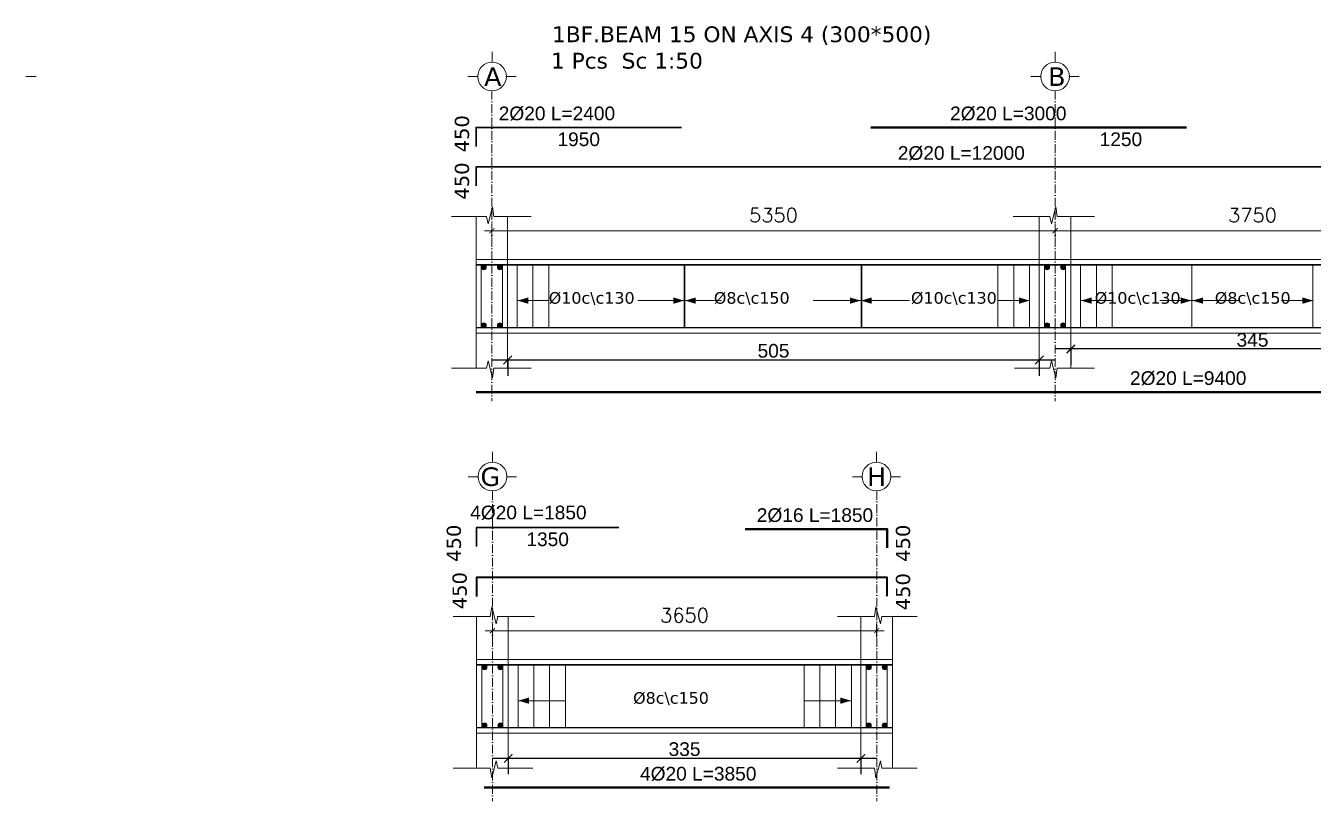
# Model space of a CAD drawing. Header units: inches. Extents: x -26151 to 62940, y -10194 to 246332.
# Drawn here: x -2032 to -809, y 126627 to 127363 of the extents above; entities that cross this region are included whole.
import ezdxf

# ---------------------------------------------------------------- set-up
doc = ezdxf.new("R2010")
doc.units = ezdxf.units.IN
doc.header["$LTSCALE"] = 0.7
doc.header["$MEASUREMENT"] = 0
doc.linetypes.add('ACAD_ISO10W100', pattern=[18, 12, -3, 0, -3])
doc.layers.get('0').update_dxf_attribs({"lineweight": 13})
doc.layers.get('Defpoints').update_dxf_attribs({"lineweight": 5})
for name, color, linetype, lineweight in [('axis', 254, 'ACAD_ISO10W100', 9), ('BEAM FRAME', 5, 'Continuous', 18), ('COLUMN', 4, 'Continuous', 20), ('elevline', 30, 'Continuous', 20), ('FRAME 070', 5, 'Continuous', 60), ('hach', 9, 'Continuous', 9), ('hatch', 9, 'Continuous', 9), ('renforcment', 141, 'Continuous', 40), ('tex', 3, 'Continuous', 25), ('TEXT', 3, 'Continuous', 25), ('top rein. extension', 50, 'Continuous', 20), ('top renforcment', 7, 'Continuous', 40)]:
    doc.layers.add(name, color=color, linetype=linetype, lineweight=lineweight)
doc.styles.add('100', font='romans.shx', dxfattribs={"height": 13.5})
doc.styles.add('romanc', font='verdana.ttf', dxfattribs={"height": 250})
doc.styles.get("Standard").update_dxf_attribs({"font": 'arial.ttf', "height": 13})
doc.dimstyles.new('100', dxfattribs={"dimtxt": 13.5, "dimasz": 5, "dimexe": 7, "dimexo": 7, "dimgap": 8, "dimtad": 1, "dimdec": 0, "dimlfac": 10, "dimzin": 4, "dimdsep": 46, "dimtxsty": '100', "dimblk": 'ARCHTICK', "dimcen": 0.09, "dimdle": 7, "dimclrd": 1, "dimclre": 8, "dimclrt": 2, "dimadec": 0, "dimazin": 1, "dimtfac": 1, "dimtdec": 0, "dimtix": 1, "dimtofl": 0, "dimtmove": 0, "dimatfit": 3, "dimldrblk": 'ARCHTICK', "dimfxl": 0, "dimtolj": 1, "dimtzin": 0, "dimlwd": -1, "dimlwe": -1, "dimarcsym": 0})
doc.dimstyles.get("Standard").update_dxf_attribs({"dimtxt": 13, "dimasz": 5, "dimexe": 0.18, "dimexo": 0.0625, "dimgap": 6, "dimtad": 1, "dimdec": 0, "dimlfac": 10, "dimzin": 0, "dimdsep": 46, "dimtxsty": 'Standard', "dimblk": 'ARCHTICK', "dimcen": 0.09, "dimse1": 1, "dimse2": 1, "dimclrd": 1, "dimclre": 7, "dimclrt": 3, "dimadec": 0, "dimazin": 0, "dimtfac": 1, "dimtdec": 0, "dimtix": 1, "dimtofl": 0, "dimtmove": 0, "dimatfit": 3, "dimldrblk": 'ARCHTICK', "dimfxl": 0, "dimtolj": 1, "dimtzin": 0, "dimarcsym": 0})
doc.dimstyles.new('STANDARD$0', dxfattribs={"dimscale": 0, "dimtxt": 50, "dimasz": 8, "dimexe": 15, "dimexo": 0.0625, "dimgap": 2, "dimtad": 1, "dimdec": 0, "dimzin": 0, "dimdsep": 46, "dimtxsty": 'Standard', "dimblk1": 'ARCHTICK', "dimblk2": 'ARCHTICK', "dimsah": 1, "dimcen": 0.09, "dimdle": 15, "dimclrd": 3, "dimclre": 3, "dimclrt": 3, "dimazin": 0, "dimtfac": 1, "dimtdec": 0, "dimtofl": 0, "dimtmove": 1, "dimatfit": 3, "dimldrblk": 'ARCHTICK', "dimfxl": 0, "dimtolj": 1, "dimtzin": 0, "dimarcsym": 0})

# ---------------------------------------------------------------- blocks, each defined once
blk = doc.blocks.new('*D1638')
at = {"layer": 'Defpoints', "color": 0, "lineweight": 30, "transparency": 16777216}
for p in [(-89.1, 127229.3), (-1289.1, 127219.3, -167.8), (-89.1, 127219.3, 33.7)]:
    blk.add_point(p, dxfattribs=at)
at = {"layer": 'TEXT', "color": 3, "transparency": 16777216, "insert": (-1143.2, 127242.3), "char_height": 13, "attachment_point": 5}
blk.add_mtext('\\A1;2%%C20 L=12000', dxfattribs=at)
blk = doc.blocks.new('_ArchTick')
at = {"color": 0, "linetype": 'ByBlock', "lineweight": 0, "const_width": 0.15}
blk.add_lwpolyline([(-0.5, -0.5), (0.5, 0.5)], dxfattribs=at)
blk = doc.blocks.new('*D1639')
at = {"color": 1, "transparency": 16777216}
blk.add_line((-1047.1, 127168.7), (-1596.1, 127168.7), dxfattribs=at)
at = {"color": 8, "transparency": 16777216}
for p, q in [((-1589.1, 127162.7), (-1589.1, 127175.7)), ((-1054.1, 127162.4), (-1054.1, 127175.7))]:
    blk.add_line(p, q, dxfattribs=at)
at = {"layer": 'Defpoints', "color": 0, "transparency": 16777216}
for p in [(-1589.1, 127168.7), (-1589.1, 127155.7), (-1054.1, 127155.4)]:
    blk.add_point(p, dxfattribs=at)
at = {"color": 1, "transparency": 16777216, "xscale": 5, "yscale": 5, "zscale": 5, "rotation": 180}
blk.add_blockref('_ArchTick', (-1589.1, 127168.7), dxfattribs=at)
at = {"color": 1, "transparency": 16777216, "xscale": 5, "yscale": 5, "zscale": 5}
blk.add_blockref('_ArchTick', (-1054.1, 127168.7), dxfattribs=at)
at = {"color": 2, "lineweight": 30, "transparency": 16777216, "insert": (-1321.6, 127183.5), "char_height": 13.5, "attachment_point": 5, "style": '100'}
blk.add_mtext('\\A1;5350', dxfattribs=at)
blk = doc.blocks.new('*D1642')
at = {"layer": 'Defpoints', "color": 0, "lineweight": 30, "transparency": 16777216}
for p in [(-1604.1, 127015.4, -37100.9), (-1604.1, 127015.4), (-669.1, 127015.4, -13652.7)]:
    blk.add_point(p, dxfattribs=at)
at = {"layer": 'TEXT', "color": 3, "transparency": 16777216, "insert": (-927.7, 127028.4), "char_height": 13, "attachment_point": 5}
blk.add_mtext('\\A1;2%%C20 L=9400', dxfattribs=at)
blk = doc.blocks.new('*D1643')
at = {"color": 1, "transparency": 16777216}
blk.add_line((-1061.1, 127168.7), (-672.1, 127168.7), dxfattribs=at)
at = {"color": 8, "transparency": 16777216}
for p, q in [((-1054.1, 127162.4), (-1054.1, 127175.7)), ((-679.1, 127161.1), (-679.1, 127175.7))]:
    blk.add_line(p, q, dxfattribs=at)
at = {"layer": 'Defpoints', "color": 0, "transparency": 16777216}
for p in [(-679.1, 127168.7), (-1054.1, 127155.4), (-679.1, 127154.1)]:
    blk.add_point(p, dxfattribs=at)
at = {"color": 1, "transparency": 16777216, "xscale": 5, "yscale": 5, "zscale": 5, "rotation": 180}
blk.add_blockref('_ArchTick', (-1054.1, 127168.7), dxfattribs=at)
at = {"color": 1, "transparency": 16777216, "xscale": 5, "yscale": 5, "zscale": 5}
blk.add_blockref('_ArchTick', (-679.1, 127168.7), dxfattribs=at)
at = {"color": 2, "lineweight": 30, "transparency": 16777216, "insert": (-866.6, 127183.5), "char_height": 13.5, "attachment_point": 5, "style": '100'}
blk.add_mtext('\\A1;3750', dxfattribs=at)
blk = doc.blocks.new('*D1656')
at = {"layer": 'Defpoints', "color": 0, "lineweight": 30, "transparency": 16777216}
for p in [(-1229.1, 127266.9, -203.1), (-1229.1, 127266.9), (-929.1, 127266.9, -189.9)]:
    blk.add_point(p, dxfattribs=at)
at = {"layer": 'TEXT', "color": 3, "transparency": 16777216, "insert": (-1098.6, 127279.9), "char_height": 13, "attachment_point": 5}
blk.add_mtext('\\A1;2%%C20 L=3000', dxfattribs=at)
blk = doc.blocks.new('*D1657')
at = {"layer": 'Defpoints', "color": 0, "lineweight": 30, "transparency": 16777216}
for p in [(-1054.1, 127265.3), (-929.1, 127265.3), (-929.1, 127242.9)]:
    blk.add_point(p, dxfattribs=at)
at = {"layer": 'TEXT', "color": 3, "transparency": 16777216, "insert": (-991.6, 127255.5), "char_height": 13, "attachment_point": 5}
blk.add_mtext('\\A1;1250', dxfattribs=at)
blk = doc.blocks.new('*D1658')
at = {"layer": 'Defpoints', "color": 0, "lineweight": 30, "transparency": 16777216}
for p in [(-1729.1, 127266.9, -203.1), (-1729.1, 127266.9), (-1409.1, 127266.9, -189.9)]:
    blk.add_point(p, dxfattribs=at)
at = {"layer": 'TEXT', "color": 3, "transparency": 16777216, "insert": (-1527.3, 127279.9), "char_height": 13, "attachment_point": 5}
blk.add_mtext('\\A1;2%%C20 L=2400', dxfattribs=at)
blk = doc.blocks.new('*D1659')
at = {"layer": 'Defpoints', "color": 0, "lineweight": 30, "transparency": 16777216}
for p in [(-1604.1, 127265.3), (-1409.1, 127265.3), (-1409.1, 127242.9)]:
    blk.add_point(p, dxfattribs=at)
at = {"layer": 'TEXT', "color": 3, "transparency": 16777216, "insert": (-1506.6, 127255.5), "char_height": 13, "attachment_point": 5}
blk.add_mtext('\\A1;1950', dxfattribs=at)
blk = doc.blocks.new('*D1663')
at = {"layer": 'Defpoints', "color": 0, "linetype": 'ByBlock', "transparency": 16777216}
for p in [(-1039.1, 127071.4), (-694.1, 127071.4), (-1039.1, 127056.3)]:
    blk.add_point(p, dxfattribs=at)
at = {"layer": 'hach', "color": 3, "lineweight": -2, "transparency": 16777216}
for p, q in [((-679.1, 127056.3), (-1054.1, 127056.3)), ((-1039.1, 127057.3), (-1039.1, 127041.3)), ((-694.1, 127057.3), (-694.1, 127041.3))]:
    blk.add_line(p, q, dxfattribs=at)
at = {"layer": 'hach', "color": 3, "linetype": 'ByBlock', "lineweight": -2, "transparency": 16777216, "xscale": 8, "yscale": 8, "zscale": 8, "rotation": 180}
blk.add_blockref('_ArchTick', (-1039.1, 127056.3), dxfattribs=at)
at = {"layer": 'hach', "color": 3, "linetype": 'ByBlock', "lineweight": -2, "transparency": 16777216, "xscale": 8, "yscale": 8, "zscale": 8}
blk.add_blockref('_ArchTick', (-694.1, 127056.3), dxfattribs=at)
at = {"layer": 'hach', "color": 3, "linetype": 'ByBlock', "lineweight": 30, "transparency": 16777216, "insert": (-866.6, 127064.9), "char_height": 13, "attachment_point": 5}
blk.add_mtext('\\A1;345', dxfattribs=at)
blk = doc.blocks.new('*D1664')
at = {"layer": 'Defpoints', "color": 0, "linetype": 'ByBlock', "transparency": 16777216}
for p in [(-1574.1, 127071.4), (-1069.1, 127071.4), (-1574.1, 127045.8)]:
    blk.add_point(p, dxfattribs=at)
at = {"layer": 'hach', "color": 3, "lineweight": -2, "transparency": 16777216}
for p, q in [((-1054.1, 127045.8), (-1589.1, 127045.8)), ((-1574.1, 127046.9), (-1574.1, 127030.8)), ((-1069.1, 127046.9), (-1069.1, 127030.8))]:
    blk.add_line(p, q, dxfattribs=at)
at = {"layer": 'hach', "color": 3, "linetype": 'ByBlock', "lineweight": -2, "transparency": 16777216, "xscale": 8, "yscale": 8, "zscale": 8, "rotation": 180}
blk.add_blockref('_ArchTick', (-1574.1, 127045.8), dxfattribs=at)
at = {"layer": 'hach', "color": 3, "linetype": 'ByBlock', "lineweight": -2, "transparency": 16777216, "xscale": 8, "yscale": 8, "zscale": 8}
blk.add_blockref('_ArchTick', (-1069.1, 127045.8), dxfattribs=at)
at = {"layer": 'hach', "color": 3, "linetype": 'ByBlock', "lineweight": 30, "transparency": 16777216, "insert": (-1321.6, 127054.5), "char_height": 13, "attachment_point": 5}
blk.add_mtext('\\A1;505', dxfattribs=at)
blk = doc.blocks.new('*D1668')
at = {"color": 1, "transparency": 16777216}
blk.add_line((-1595.6, 126788.6), (-1216.6, 126788.6), dxfattribs=at)
at = {"color": 8, "transparency": 16777216}
for p, q in [((-1588.6, 126782.2), (-1588.6, 126795.6)), ((-1223.6, 126782.6), (-1223.6, 126795.6))]:
    blk.add_line(p, q, dxfattribs=at)
at = {"layer": 'Defpoints', "color": 0, "transparency": 16777216}
for p in [(-1223.6, 126788.6), (-1588.6, 126775.2), (-1223.6, 126775.6)]:
    blk.add_point(p, dxfattribs=at)
at = {"color": 1, "transparency": 16777216, "xscale": 5, "yscale": 5, "zscale": 5, "rotation": 180}
blk.add_blockref('_ArchTick', (-1588.6, 126788.6), dxfattribs=at)
at = {"color": 1, "transparency": 16777216, "xscale": 5, "yscale": 5, "zscale": 5}
blk.add_blockref('_ArchTick', (-1223.6, 126788.6), dxfattribs=at)
at = {"color": 2, "lineweight": 30, "transparency": 16777216, "insert": (-1406.1, 126803.3), "char_height": 13.5, "attachment_point": 5, "style": '100'}
blk.add_mtext('\\A1;3650', dxfattribs=at)
blk = doc.blocks.new('*D1669')
at = {"layer": 'Defpoints', "color": 0, "transparency": 16777216}
for p in [(-1603.6, 126886.7), (-1468.6, 126885.2, 217.9), (-1468.6, 126862.8)]:
    blk.add_point(p, dxfattribs=at)
at = {"layer": 'TEXT', "color": 3, "transparency": 16777216, "insert": (-1536.1, 126875.4), "char_height": 13, "attachment_point": 5}
blk.add_mtext('\\A1;1350', dxfattribs=at)
blk = doc.blocks.new('*D1670')
at = {"layer": 'Defpoints', "color": 0, "transparency": 16777216}
for p in [(-1596.6, 126639.5, -13652.7), (-1211.6, 126639.5, -36883), (-1211.6, 126639.5)]:
    blk.add_point(p, dxfattribs=at)
at = {"layer": 'TEXT', "color": 3, "transparency": 16777216, "insert": (-1393.1, 126652.5), "char_height": 13, "attachment_point": 5}
blk.add_mtext('\\A1;4%%C20 L=3850', dxfattribs=at)
blk = doc.blocks.new('*D1671')
at = {"layer": 'Defpoints', "color": 0, "transparency": 16777216}
for p in [(-1348.6, 126885.2, -199.4), (-1348.6, 126885.2), (-1163.6, 126885.2, -0.6)]:
    blk.add_point(p, dxfattribs=at)
at = {"layer": 'TEXT', "color": 3, "transparency": 16777216, "insert": (-1282.2, 126898.2), "char_height": 13, "attachment_point": 5}
blk.add_mtext('\\A1;2%%C16 L=1850', dxfattribs=at)
blk = doc.blocks.new('*D1672')
at = {"layer": 'Defpoints', "color": 0, "linetype": 'ByBlock', "transparency": 16777216}
for p in [(-1573.6, 126691.3), (-1238.6, 126691.3), (-1573.6, 126667.3)]:
    blk.add_point(p, dxfattribs=at)
at = {"layer": 'hach', "color": 3, "lineweight": -2, "transparency": 16777216}
for p, q in [((-1223.6, 126667.3), (-1588.6, 126667.3)), ((-1573.6, 126668.4), (-1573.6, 126652.3)), ((-1238.6, 126668.4), (-1238.6, 126652.3))]:
    blk.add_line(p, q, dxfattribs=at)
at = {"layer": 'hach', "color": 3, "linetype": 'ByBlock', "lineweight": -2, "transparency": 16777216, "xscale": 8, "yscale": 8, "zscale": 8, "rotation": 180}
blk.add_blockref('_ArchTick', (-1573.6, 126667.3), dxfattribs=at)
at = {"layer": 'hach', "color": 3, "linetype": 'ByBlock', "lineweight": -2, "transparency": 16777216, "xscale": 8, "yscale": 8, "zscale": 8}
blk.add_blockref('_ArchTick', (-1238.6, 126667.3), dxfattribs=at)
at = {"layer": 'hach', "color": 3, "linetype": 'ByBlock', "lineweight": 30, "transparency": 16777216, "insert": (-1406.1, 126676), "char_height": 13, "attachment_point": 5}
blk.add_mtext('\\A1;335', dxfattribs=at)
blk = doc.blocks.new('*D1697')
at = {"layer": 'Defpoints', "color": 0, "lineweight": 30, "transparency": 16777216}
for p in [(-1835.5, 126887.7, -203.1), (-1835.5, 126887.7), (-1460.5, 126887.7, -189.9)]:
    blk.add_point(p, dxfattribs=at)
at = {"layer": 'TEXT', "color": 3, "transparency": 16777216, "insert": (-1554.4, 126900.7), "char_height": 13, "attachment_point": 5}
blk.add_mtext('\\A1;4%%C20 L=1850', dxfattribs=at)

msp = doc.modelspace()

# ---------------------------------------------------------------- hatches: boundary and pattern name
at = {"layer": 'elevline'}
for points in [[(-1594.39, 127134.04, 1), (-1599.14, 127134.04, 1)], [(-1583.9, 127134.04, -1), (-1579.14, 127134.04, -1)], [(-1059.39, 127134.04, 1), (-1064.14, 127134.04, 1)], [(-1048.9, 127134.04, -1), (-1044.14, 127134.04, -1)], [(-1594.39, 127078.8, -1), (-1599.14, 127078.8, -1)], [(-1583.9, 127078.8, 1), (-1579.14, 127078.8, 1)], [(-1059.39, 127078.8, -1), (-1064.14, 127078.8, -1)], [(-1048.9, 127078.8, 1), (-1044.14, 127078.8, 1)], [(-1593.8, 126753.9, 1), (-1598.55, 126753.9, 1)], [(-1583.31, 126753.9, -1), (-1578.55, 126753.9, -1)], [(-1228.8, 126753.9, 1), (-1233.55, 126753.9, 1)], [(-1218.31, 126753.9, -1), (-1213.55, 126753.9, -1)], [(-1593.8, 126698.66, -1), (-1598.55, 126698.66, -1)], [(-1583.31, 126698.66, 1), (-1578.55, 126698.66, 1)], [(-1228.8, 126698.66, -1), (-1233.55, 126698.66, -1)], [(-1218.31, 126698.66, 1), (-1213.55, 126698.66, 1)]]:
    msp.add_hatch(color=256, dxfattribs=at).paths.add_polyline_path(points)

# ---------------------------------------------------------------- linework, layer by layer
at = {"layer": 'axis'}
for p, q in [((-1589.14, 127301.62, -217.91), (-1589.14, 127006.68, -217.91)), ((-1054.14, 127301.62, -217.91), (-1054.14, 127006.68, -217.91)), ((-1588.55, 126921.47), (-1588.55, 126626.54)), ((-1223.55, 126921.47), (-1223.55, 126626.54))]:
    msp.add_line(p, q, dxfattribs=at)
at = {"layer": 'BEAM FRAME'}
for points in [[(-1604.14, 127141.42), (110.86, 127141.42)], [(110.86, 127071.42), (-1604.14, 127071.42)]]:
    msp.add_lwpolyline(points, dxfattribs=at)
at = {"layer": 'COLUMN', "lineweight": 20}
for p, q in [((-1604.14, 127182.35), (-1604.14, 127141.42)), ((-1574.14, 127182.35), (-1574.14, 127141.42)), ((-1069.14, 127182.35), (-1069.14, 127141.42)), ((-1039.14, 127182.35), (-1039.14, 127141.42)), ((-1604.14, 127038), (-1604.14, 127071.42)), ((-1574.14, 127038), (-1574.14, 127071.42)), ((-1069.14, 127038), (-1069.14, 127071.42)), ((-1039.14, 127038), (-1039.14, 127071.42)), ((-1603.55, 126802.21, 217.91), (-1603.55, 126761.28, 217.91)), ((-1573.55, 126802.21, 217.91), (-1573.55, 126761.28, 217.91)), ((-1238.55, 126802.21, 217.91), (-1238.55, 126761.28, 217.91)), ((-1208.55, 126802.21, 217.91), (-1208.55, 126761.28, 217.91)), ((-1603.55, 126657.86, 217.91), (-1603.55, 126691.28, 217.91)), ((-1573.55, 126657.86, 217.91), (-1573.55, 126691.28, 217.91)), ((-1238.55, 126657.86, 217.91), (-1238.55, 126691.28, 217.91)), ((-1208.55, 126657.86, 217.91), (-1208.55, 126691.28, 217.91))]:
    msp.add_line(p, q, dxfattribs=at)
at = {"layer": 'elevline'}
for p, q in [((-1579.1, 127076.42, -217.91), (-1579.1, 127136.42, -217.91)), ((-1565.03, 127076.42, -217.91), (-1565.03, 127136.42, -217.91)), ((-1550.07, 127076.42, -217.91), (-1550.07, 127136.42, -217.91)), ((-1535.07, 127076.42, -217.91), (-1535.07, 127136.42, -217.91)), ((-1108.41, 127076.42, -217.91), (-1108.41, 127136.42, -217.91)), ((-1093.41, 127076.42, -217.91), (-1093.41, 127136.42, -217.91)), ((-1078.45, 127076.42, -217.91), (-1078.45, 127136.42, -217.91)), ((-1029.83, 127076.42, -217.91), (-1029.83, 127136.42, -217.91)), ((-1014.87, 127076.42, -217.91), (-1014.87, 127136.42, -217.91)), ((-999.87, 127076.42, -217.91), (-999.87, 127136.42, -217.91)), ((-1564.24, 126696.28), (-1564.24, 126756.28)), ((-1549.28, 126696.28), (-1549.28, 126756.28)), ((-1534.28, 126696.28), (-1534.28, 126756.28)), ((-1519.28, 126696.28), (-1519.28, 126756.28)), ((-1292.62, 126696.28), (-1292.62, 126756.28)), ((-1277.62, 126696.28), (-1277.62, 126756.28)), ((-1262.62, 126696.28), (-1262.62, 126756.28)), ((-1247.66, 126696.28), (-1247.66, 126756.28)), ((-1233.59, 126696.28), (-1233.59, 126756.28))]:
    msp.add_line(p, q, dxfattribs=at)
for centre in [(-1596.76, 127134.04, -217.91), (-1581.52, 127134.04, -217.91), (-1061.76, 127134.04, -217.91), (-1046.52, 127134.04, -217.91), (-1596.76, 127078.8, -217.91), (-1581.52, 127078.8, -217.91), (-1061.76, 127078.8, -217.91), (-1046.52, 127078.8, -217.91), (-1596.17, 126753.9), (-1580.93, 126753.9), (-1231.17, 126753.9), (-1215.93, 126753.9), (-1596.17, 126698.66), (-1580.93, 126698.66), (-1231.17, 126698.66), (-1215.93, 126698.66)]:
    msp.add_circle(centre, 2.38, dxfattribs=at)
at = {"layer": 'FRAME 070', "lineweight": 20}
for p, q in [((-1588.46, 127191.35), (-1592.64, 127175.27)), ((-1587.11, 127182.35), (-1588.46, 127191.35)), ((-1053.46, 127191.35), (-1057.64, 127175.27)), ((-1052.11, 127182.35), (-1053.46, 127191.35)), ((-1594.15, 127182.35), (-1627.54, 127182.35)), ((-1592.64, 127175.27), (-1594.15, 127182.35)), ((-1551.75, 127182.35), (-1587.11, 127182.35)), ((-1058.67, 127182.35), (-1094.03, 127182.35)), ((-1057.64, 127175.27), (-1059.15, 127182.35)), ((-1016.75, 127182.35), (-1052.11, 127182.35)), ((-1592.64, 127045.07), (-1594.15, 127038)), ((-1588.46, 127029), (-1592.64, 127045.07)), ((-1057.64, 127045.07), (-1059.15, 127038)), ((-1053.46, 127029), (-1057.64, 127045.07)), ((-1594.15, 127038), (-1627.54, 127038)), ((-1587.11, 127038), (-1588.46, 127029)), ((-1551.75, 127038), (-1587.11, 127038)), ((-1059.15, 127038), (-1092.54, 127038)), ((-1052.11, 127038), (-1053.46, 127029)), ((-1016.75, 127038), (-1052.11, 127038)), ((-1590.59, 126802.21, 217.91), (-1589.24, 126811.21, 217.91)), ((-1589.24, 126811.21, 217.91), (-1585.05, 126795.13, 217.91)), ((-1225.59, 126802.21, 217.91), (-1224.24, 126811.21, 217.91)), ((-1224.24, 126811.21, 217.91), (-1220.05, 126795.13, 217.91)), ((-1625.94, 126802.21, 217.91), (-1590.59, 126802.21, 217.91)), ((-1585.05, 126795.13, 217.91), (-1583.55, 126802.21, 217.91)), ((-1584.02, 126802.21, 217.91), (-1548.67, 126802.21, 217.91)), ((-1260.94, 126802.21, 217.91), (-1225.59, 126802.21, 217.91)), ((-1220.05, 126795.13, 217.91), (-1218.55, 126802.21, 217.91)), ((-1218.55, 126802.21, 217.91), (-1185.16, 126802.21, 217.91)), ((-1589.24, 126648.85, 217.91), (-1585.05, 126664.93, 217.91)), ((-1585.05, 126664.93, 217.91), (-1583.55, 126657.86, 217.91)), ((-1224.24, 126648.85, 217.91), (-1220.05, 126664.93, 217.91)), ((-1220.05, 126664.93, 217.91), (-1218.55, 126657.86, 217.91)), ((-1625.94, 126657.86, 217.91), (-1590.59, 126657.86, 217.91)), ((-1590.59, 126657.86, 217.91), (-1589.24, 126648.85, 217.91)), ((-1583.55, 126657.86, 217.91), (-1550.16, 126657.86, 217.91)), ((-1260.94, 126657.86, 217.91), (-1225.59, 126657.86, 217.91)), ((-1225.59, 126657.86, 217.91), (-1224.24, 126648.85, 217.91)), ((-1218.55, 126657.86, 217.91), (-1185.16, 126657.86, 217.91))]:
    msp.add_line(p, q, dxfattribs=at)
at = {"layer": 'FRAME 070', "lineweight": 15, "elevation": -217.91}
for points in [[(-1574.14, 127071.42), (-1604.14, 127071.42), (-1604.14, 127141.42), (-1574.14, 127141.42)], [(-1039.14, 127071.42), (-1069.14, 127071.42), (-1069.14, 127141.42), (-1039.14, 127141.42)]]:
    msp.add_lwpolyline(points, close=True, dxfattribs=at)
at = {"layer": 'FRAME 070', "lineweight": 15}
for points in [[(-1603.55, 126691.28), (-1573.55, 126691.28), (-1573.55, 126761.28), (-1603.55, 126761.28)], [(-1238.55, 126691.28), (-1208.55, 126691.28), (-1208.55, 126761.28), (-1238.55, 126761.28)]]:
    msp.add_lwpolyline(points, close=True, dxfattribs=at)
at = {"layer": 'hach', "color": 1, "linetype": 'ByBlock'}
for p, q in [((-1604.14, 127229.3, -217.91), (-1604.14, 127225.51, -200.31)), ((-1604.14, 127229.3, -217.91), (-1604.14, 127211.3, -217.91)), ((-1574.14, 127136.42, -217.91), (-1574.14, 127076.42))]:
    msp.add_line(p, q, dxfattribs=at)
at = {"layer": 'hach', "color": 1, "linetype": 'ByBlock', "lineweight": 30}
for p, q in [((-1406.14, 127136.42, -217.91), (-1406.14, 127076.42)), ((-1238.14, 127136.42, -217.91), (-1238.14, 127076.42))]:
    msp.add_line(p, q, dxfattribs=at)
at = {"layer": 'hach', "color": 6, "linetype": 'ByBlock'}
for p, q in [((-1406.14, 127136.42, -217.91), (-1406.14, 127076.42)), ((-1039.14, 127136.42, -217.91), (-1039.14, 127076.42)), ((-924.14, 127136.42, -217.91), (-924.14, 127076.42)), ((-809.14, 127136.42, -217.91), (-809.14, 127076.42))]:
    msp.add_line(p, q, dxfattribs=at)
at = {"layer": 'hach', "color": 5, "linetype": 'ByBlock'}
for p, q in [((-1573.55, 126761.28, 217.91), (-1238.55, 126761.28, 217.91)), ((-1573.55, 126691.28, 217.91), (-1238.55, 126691.28, 217.91))]:
    msp.add_line(p, q, dxfattribs=at)
at = {"layer": 'hach', "color": 0, "linetype": 'ByBlock', "lineweight": 30, "elevation": -217.91}
for points in [[(-1604.14, 127248.86), (-1604.14, 127266.86), (-1409.14, 127266.86)], [(-451.64, 127229.3), (-1604.14, 127229.3), (-1604.14, 127211.3)]]:
    msp.add_lwpolyline(points, dxfattribs=at)
at = {"layer": 'hach', "color": 0, "linetype": 'ByBlock', "lineweight": 30}
msp.add_lwpolyline([(-1603.55, 126868.72), (-1603.55, 126886.72), (-1468.55, 126886.72)], dxfattribs=at)
at = {"layer": 'hach', "color": 0, "linetype": 'ByBlock', "lineweight": 35}
msp.add_lwpolyline([(-1213.55, 126821.27), (-1213.55, 126839.16), (-1603.55, 126839.16), (-1603.55, 126821.16)], dxfattribs=at)
at = {"layer": 'hatch'}
for p, q in [((-1588.94, 127338.59, -217.91), (-1588.94, 127328.85, -217.91)), ((-1054.14, 127338.59, -217.91), (-1054.14, 127328.86, -217.91)), ((-2031.87, 127315.11, -217.91), (-2022.13, 127315.11, -217.91)), ((-1611.87, 127315.11, -217.91), (-1602.13, 127315.11, -217.91)), ((-1566.02, 127315.11, -217.91), (-1575.75, 127315.11, -217.91)), ((-1077.07, 127315.11, -217.91), (-1067.33, 127315.11, -217.91)), ((-1031.22, 127315.11, -217.91), (-1040.95, 127315.11, -217.91)), ((-1588.55, 126958.45), (-1588.55, 126948.71)), ((-1223.75, 126958.45), (-1223.75, 126948.71)), ((-1611.48, 126934.97), (-1601.74, 126934.97)), ((-1565.63, 126934.97), (-1575.36, 126934.97)), ((-1246.68, 126934.97), (-1236.94, 126934.97)), ((-1200.83, 126934.97), (-1210.56, 126934.97))]:
    msp.add_line(p, q, dxfattribs=at)
for centre in [(-1588.94, 127315.23, -217.91), (-1054.14, 127315.24, -217.91), (-1588.55, 126935.09), (-1223.75, 126935.09)]:
    msp.add_circle(centre, 13.62, dxfattribs=at)
at = {"layer": 'renforcment', "lineweight": 30}
msp.add_lwpolyline([(-1604.14, 127136.42), (110.86, 127136.42)], dxfattribs=at)
at = {"layer": 'renforcment', "lineweight": -2}
msp.add_lwpolyline([(110.86, 127076.42), (-1604.14, 127076.42)], dxfattribs=at)
at = {"layer": 'renforcment', "lineweight": 30, "elevation": 217.91}
msp.add_lwpolyline([(-1603.55, 126756.28), (-1208.55, 126756.28)], dxfattribs=at)
at = {"layer": 'renforcment', "lineweight": -2, "elevation": 217.91}
msp.add_lwpolyline([(-1208.55, 126696.28), (-1603.55, 126696.28)], dxfattribs=at)
at = {"layer": 'top rein. extension'}
for p, q in [((-1565.03, 127102.26, -217.91), (-1535.07, 127102.26, -217.91)), ((-1450.55, 127102.26, -217.91), (-1405.59, 127102.26, -217.91)), ((-1416.07, 127102.26, -217.91), (-1371.11, 127102.26, -217.91)), ((-1283.9, 127102.26, -217.91), (-1238.95, 127102.26, -217.91)), ((-1237.33, 127102.26, -217.91), (-1192.37, 127102.26, -217.91)), ((-1078.45, 127102.26, -217.91), (-1108.41, 127102.26, -217.91)), ((-1029.83, 127102.26, -217.91), (-999.87, 127102.26, -217.91)), ((-924.74, 127102.26, -217.91), (-954.7, 127102.26, -217.91)), ((-923.98, 127102.26, -217.91), (-879.02, 127102.26, -217.91)), ((-809.11, 127102.26, -217.91), (-839.07, 127102.26, -217.91)), ((-1564.24, 126722.12), (-1519.28, 126722.12)), ((-1247.66, 126722.12), (-1292.62, 126722.12))]:
    msp.add_line(p, q, dxfattribs=at)
for points in [[(-1554.56, 127105.26, -217.91), (-1564.68, 127102.26, -217.91), (-1554.56, 127099.26, -217.91)], [(-1416.63, 127105.26, -217.91), (-1406.51, 127102.26, -217.91), (-1416.63, 127099.26, -217.91)], [(-1395.42, 127105.26, -217.91), (-1405.54, 127102.26, -217.91), (-1395.42, 127099.26, -217.91)], [(-1249.02, 127105.26, -217.91), (-1238.89, 127102.26, -217.91), (-1249.02, 127099.26, -217.91)], [(-1228.3, 127105.26, -217.91), (-1238.42, 127102.26, -217.91), (-1228.3, 127099.26, -217.91)], [(-1088.45, 127105.26, -217.91), (-1078.33, 127102.26, -217.91), (-1088.45, 127099.26, -217.91)], [(-1019.36, 127105.26, -217.91), (-1029.48, 127102.26, -217.91), (-1019.36, 127099.26, -217.91)], [(-934.74, 127105.26, -217.91), (-924.61, 127102.26, -217.91), (-934.74, 127099.26, -217.91)], [(-913.5, 127105.26, -217.91), (-923.63, 127102.26, -217.91), (-913.5, 127099.26, -217.91)], [(-819.11, 127105.26, -217.91), (-808.98, 127102.26, -217.91), (-819.11, 127099.26, -217.91)], [(-1553.77, 126725.12), (-1563.89, 126722.12), (-1553.77, 126719.12)], [(-1258.14, 126725.12), (-1248.01, 126722.12), (-1258.14, 126719.12)]]:
    msp.add_solid(points, dxfattribs=at)
at = {"layer": 'top renforcment'}
for p, q in [((-1604.14, 127015.43, -217.91), (-669.14, 127015.43, -217.91)), ((-1211.55, 126639.47, 217.91), (-1596.55, 126639.47))]:
    msp.add_line(p, q, dxfattribs=at)
at = {"layer": 'top renforcment', "elevation": -217.91}
msp.add_lwpolyline([(-1229.14, 127266.86), (-929.14, 127266.86)], dxfattribs=at)
at = {"layer": 'top renforcment', "lineweight": 15, "elevation": -217.91}
for points in [[(-1579.14, 127076.42), (-1599.14, 127076.42), (-1599.14, 127136.42), (-1579.14, 127136.42)], [(-1044.14, 127076.42), (-1064.14, 127076.42), (-1064.14, 127136.42), (-1044.14, 127136.42)]]:
    msp.add_lwpolyline(points, close=True, dxfattribs=at)
at = {"layer": 'top renforcment'}
msp.add_lwpolyline([(-1348.55, 126885.22), (-1213.55, 126885.22), (-1213.55, 126867.33)], dxfattribs=at)
at = {"layer": 'top renforcment', "lineweight": 15}
for points in [[(-1598.55, 126696.28), (-1578.55, 126696.28), (-1578.55, 126756.28), (-1598.55, 126756.28)], [(-1233.55, 126696.28), (-1213.55, 126696.28), (-1213.55, 126756.28), (-1233.55, 126756.28)]]:
    msp.add_lwpolyline(points, close=True, dxfattribs=at)

# ---------------------------------------------------------------- texts
at = {"layer": 'tex', "style": 'romanc'}
for s, p in [('%%C10c\\c130', (-1535.07, 127099.35, -217.91)), ('%%C8c\\c150', (-1378.21, 127099.35, -33654.09)), ('%%C10c\\c130', (-1191.03, 127099.35, -33654.09)), ('%%C10c\\c130', (-1016.45, 127099.35, -33654.09)), ('%%C8c\\c150', (-902.36, 127099.35, -33654.09)), ('%%C8c\\c150', (-1454.93, 126719.21, -33436.19))]:
    msp.add_text(s, height=11, dxfattribs=at).set_placement(p)
at = {"layer": 'TEXT', "style": 'romanc'}
for s, height, p in [('1BF.BEAM 15 ON AXIS 4 (300*500)', 15, (-1531.95, 127347.85, -217.91)), ('1 Pcs  Sc 1:50 ', 15, (-1532.97, 127322.75, -217.91)), ('A', 17.6, (-1596.47, 127306.31, -217.91)), ('B', 17.6, (-1060.74, 127306.31, -217.91)), ('G', 17.6, (-1599.96, 126926.17)), ('H', 17.6, (-1232.77, 126926.17))]:
    msp.add_text(s, height=height, dxfattribs=at).set_placement(p)
at = {"layer": 'TEXT', "lineweight": 30, "style": 'romanc'}
for p in [(-1610.85, 127243.15), (-1610.85, 127198.21), (-1613, 126808.99, 217.91)]:
    msp.add_text('450', height=13.5, rotation=90, dxfattribs=at).set_placement(p)
at = {"layer": 'TEXT', "style": 'romanc'}
for p in [(-1618.52, 126854.04, -72957.14), (-1191.88, 126854.04, -72957.14), (-1191.88, 126807.98, -72957.14)]:
    msp.add_text('450', height=13.5, rotation=90, dxfattribs=at).set_placement(p)

# ---------------------------------------------------------------- dimensions: what is measured, and where the dimension line sits
at = {"lineweight": 30}
dim = msp.add_linear_dim(base=(-1589.14, 127168.72, -217.91), p1=(-1054.14, 127155.37, -217.91), p2=(-1589.14, 127155.72, -217.91), angle=180, dimstyle='100', dxfattribs=at)
dim.commit()
dim.dimension.update_dxf_attribs({"geometry": '*D1639', "text_midpoint": (-1321.64, 127168.72, -217.91), "dimtype": 160})
for base, p1, p2, picture, middle in [((-679.14, 127168.72, -217.91), (-1054.14, 127155.37, -217.91), (-679.14, 127154.15, -217.91), '*D1643', (-866.64, 127168.72, -217.91)), ((-1223.55, 126788.58), (-1588.55, 126775.23), (-1223.55, 126775.58), '*D1668', (-1406.05, 126788.58))]:
    dim = msp.add_linear_dim(base=base, p1=p1, p2=p2, dimstyle='100', dxfattribs=at)
    dim.commit()
    dim.dimension.update_dxf_attribs({"geometry": picture, "text_midpoint": middle, "dimtype": 160})
at = {"layer": 'hach', "linetype": 'ByBlock', "lineweight": 30}
for base, p1, p2, picture, middle in [((-1574.14, 127045.84), (-1069.14, 127071.42), (-1574.14, 127071.42), '*D1664', (-1321.64, 127054.48)), ((-1039.14, 127056.3), (-694.14, 127071.42), (-1039.14, 127071.42), '*D1663', (-866.64, 127064.94)), ((-1573.55, 126667.33, 217.91), (-1238.55, 126691.28, 217.91), (-1573.55, 126691.28, 217.91), '*D1672', (-1406.05, 126675.97, 217.91))]:
    dim = msp.add_linear_dim(base=base, p1=p1, p2=p2, dimstyle='STANDARD$0', override={"dimscale": 1}, dxfattribs=at)
    dim.commit()
    dim.dimension.update_dxf_attribs({"geometry": picture, "text_midpoint": middle})
at = {"layer": 'TEXT'}
for base, p1, p2, angle, text, picture, middle in [((-1729.14, 127266.86, -217.91), (-1409.14, 127266.86, -407.78), (-1729.14, 127266.86, -421.05), 180, '2%%C20 L=2400', '*D1658', (-1527.29, 127266.86, -217.91)), ((-1229.14, 127266.86, -217.91), (-929.14, 127266.86, -407.78), (-1229.14, 127266.86, -421.05), 180, '2%%C20 L=<>', '*D1656', (-1098.58, 127266.86, -217.91)), ((-89.14, 127229.3, -217.91), (-1289.11, 127219.3, -385.67), (-89.14, 127219.3, -184.17), 0, '2%%C20 L=<>', '*D1638', (-1143.21, 127229.3, -217.91)), ((-1604.14, 127015.43, 12149.06), (-669.14, 127015.43, -1503.63), (-1604.14, 127015.43, -24951.83), 180, '2%%C20 L=9400', '*D1642', (-927.71, 127015.43, 12149.06)), ((-1835.53, 126887.72), (-1460.53, 126887.72, -189.88), (-1835.53, 126887.72, -203.15), 180, '4%%C20 L=1850', '*D1697', (-1554.41, 126887.72)), ((-1348.55, 126885.22), (-1163.55, 126885.22, -0.63), (-1348.55, 126885.22, -199.41), 180, '2%%C16 L=<>', '*D1671', (-1282.22, 126885.22)), ((-1211.55, 126639.47, 12366.96), (-1596.55, 126639.47, -1285.72), (-1211.55, 126639.47, -24516.02), 0, '4%%C20 L=<>', '*D1670', (-1393.11, 126639.47, 12366.96))]:
    dim = msp.add_linear_dim(base=base, p1=p1, p2=p2, angle=angle, text=text, dimstyle='Standard', override={"dimsd1": 1, "dimsd2": 1, "dimfxl": 0.1, "dimfxlon": 1}, dxfattribs=at)
    dim.commit()
    dim.dimension.update_dxf_attribs({"geometry": picture, "text_midpoint": middle, "dimtype": 161})
for base, p1, p2, picture, middle in [((-1409.14, 127242.9, -217.91), (-1604.14, 127265.29, -217.91), (-1409.14, 127265.29, -217.91), '*D1659', (-1506.64, 127255.53, -217.91)), ((-929.14, 127242.9, -217.91), (-1054.14, 127265.29, -217.91), (-929.14, 127265.29, -217.91), '*D1657', (-991.64, 127255.53, -217.91)), ((-1468.55, 126862.76), (-1603.55, 126886.72), (-1468.55, 126885.15, 217.91), '*D1669', (-1536.05, 126875.4))]:
    dim = msp.add_linear_dim(base=base, p1=p1, p2=p2, dimstyle='Standard', override={"dimsd1": 1, "dimsd2": 1, "dimfxl": 0.1, "dimfxlon": 1}, dxfattribs=at)
    dim.commit()
    dim.dimension.update_dxf_attribs({"geometry": picture, "text_midpoint": middle})

doc.saveas('drawing.dxf')
